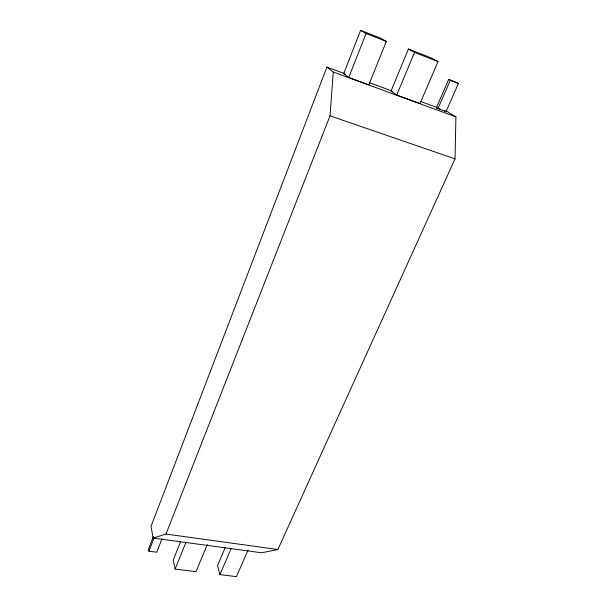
<?xml version="1.0" encoding="UTF-8"?>
<svg xmlns="http://www.w3.org/2000/svg" width="607" height="607" viewBox="0 0 607 607"><rect width="100%" height="100%" fill="white"/><g stroke="black" fill="none" stroke-linecap="round" stroke-linejoin="round"><path stroke-width="0.91" d="M344.639 73.614L326.9 67.111L151.006 526.398L153.192 538.06L261.587 552.78L277.885 549.525L455.03 158.897L455.903 116.878L445.766 110.709M153.192 538.06L165.999 534.054L330.026 115.831L333.258 72.043L326.9 67.111M153.321 536.649L148.556 549.001L148.943 551.209L156.727 552.218L161.887 539.008M148.943 551.209L154.072 537.946M343.691 73.659L360.626 30.35L380.619 38.15L386.325 41.451L368.828 84.828L348.767 77.491L343.691 73.659L345.413 74.289M348.767 77.491L366.067 33.56L360.626 30.35M180.643 541.565L173.238 560.018L175.135 569.078L196.015 571.657L207.306 544.487M175.135 569.078L185.886 542.476M391.045 91.02L408.435 49L431.653 58.06L438.004 61.588L420.036 103.554L396.735 95.033L391.045 91.02L392.82 91.672M396.735 95.033L414.498 52.43L408.435 49M225.212 547.62L217.534 565.663L219.931 574.609L236.434 576.65L248.096 550.041M219.931 574.609L231.07 548.637M436.35 107.796L448.725 79.38L458.444 83.417L445.955 111.771L436.35 107.796L440.379 109.275M437.859 108.805L450.311 80.306L448.725 79.38M165.999 534.054L277.885 549.525M330.026 115.831L455.03 158.897M333.258 72.043L455.903 116.878M369.481 82.727L391.652 90.86M420.044 101.27L436.896 107.454M450.311 80.306L458.444 83.417M366.067 33.56L386.325 41.451M414.498 52.43L438.004 61.588M444.415 110.755L445.955 111.771"/></g></svg>
